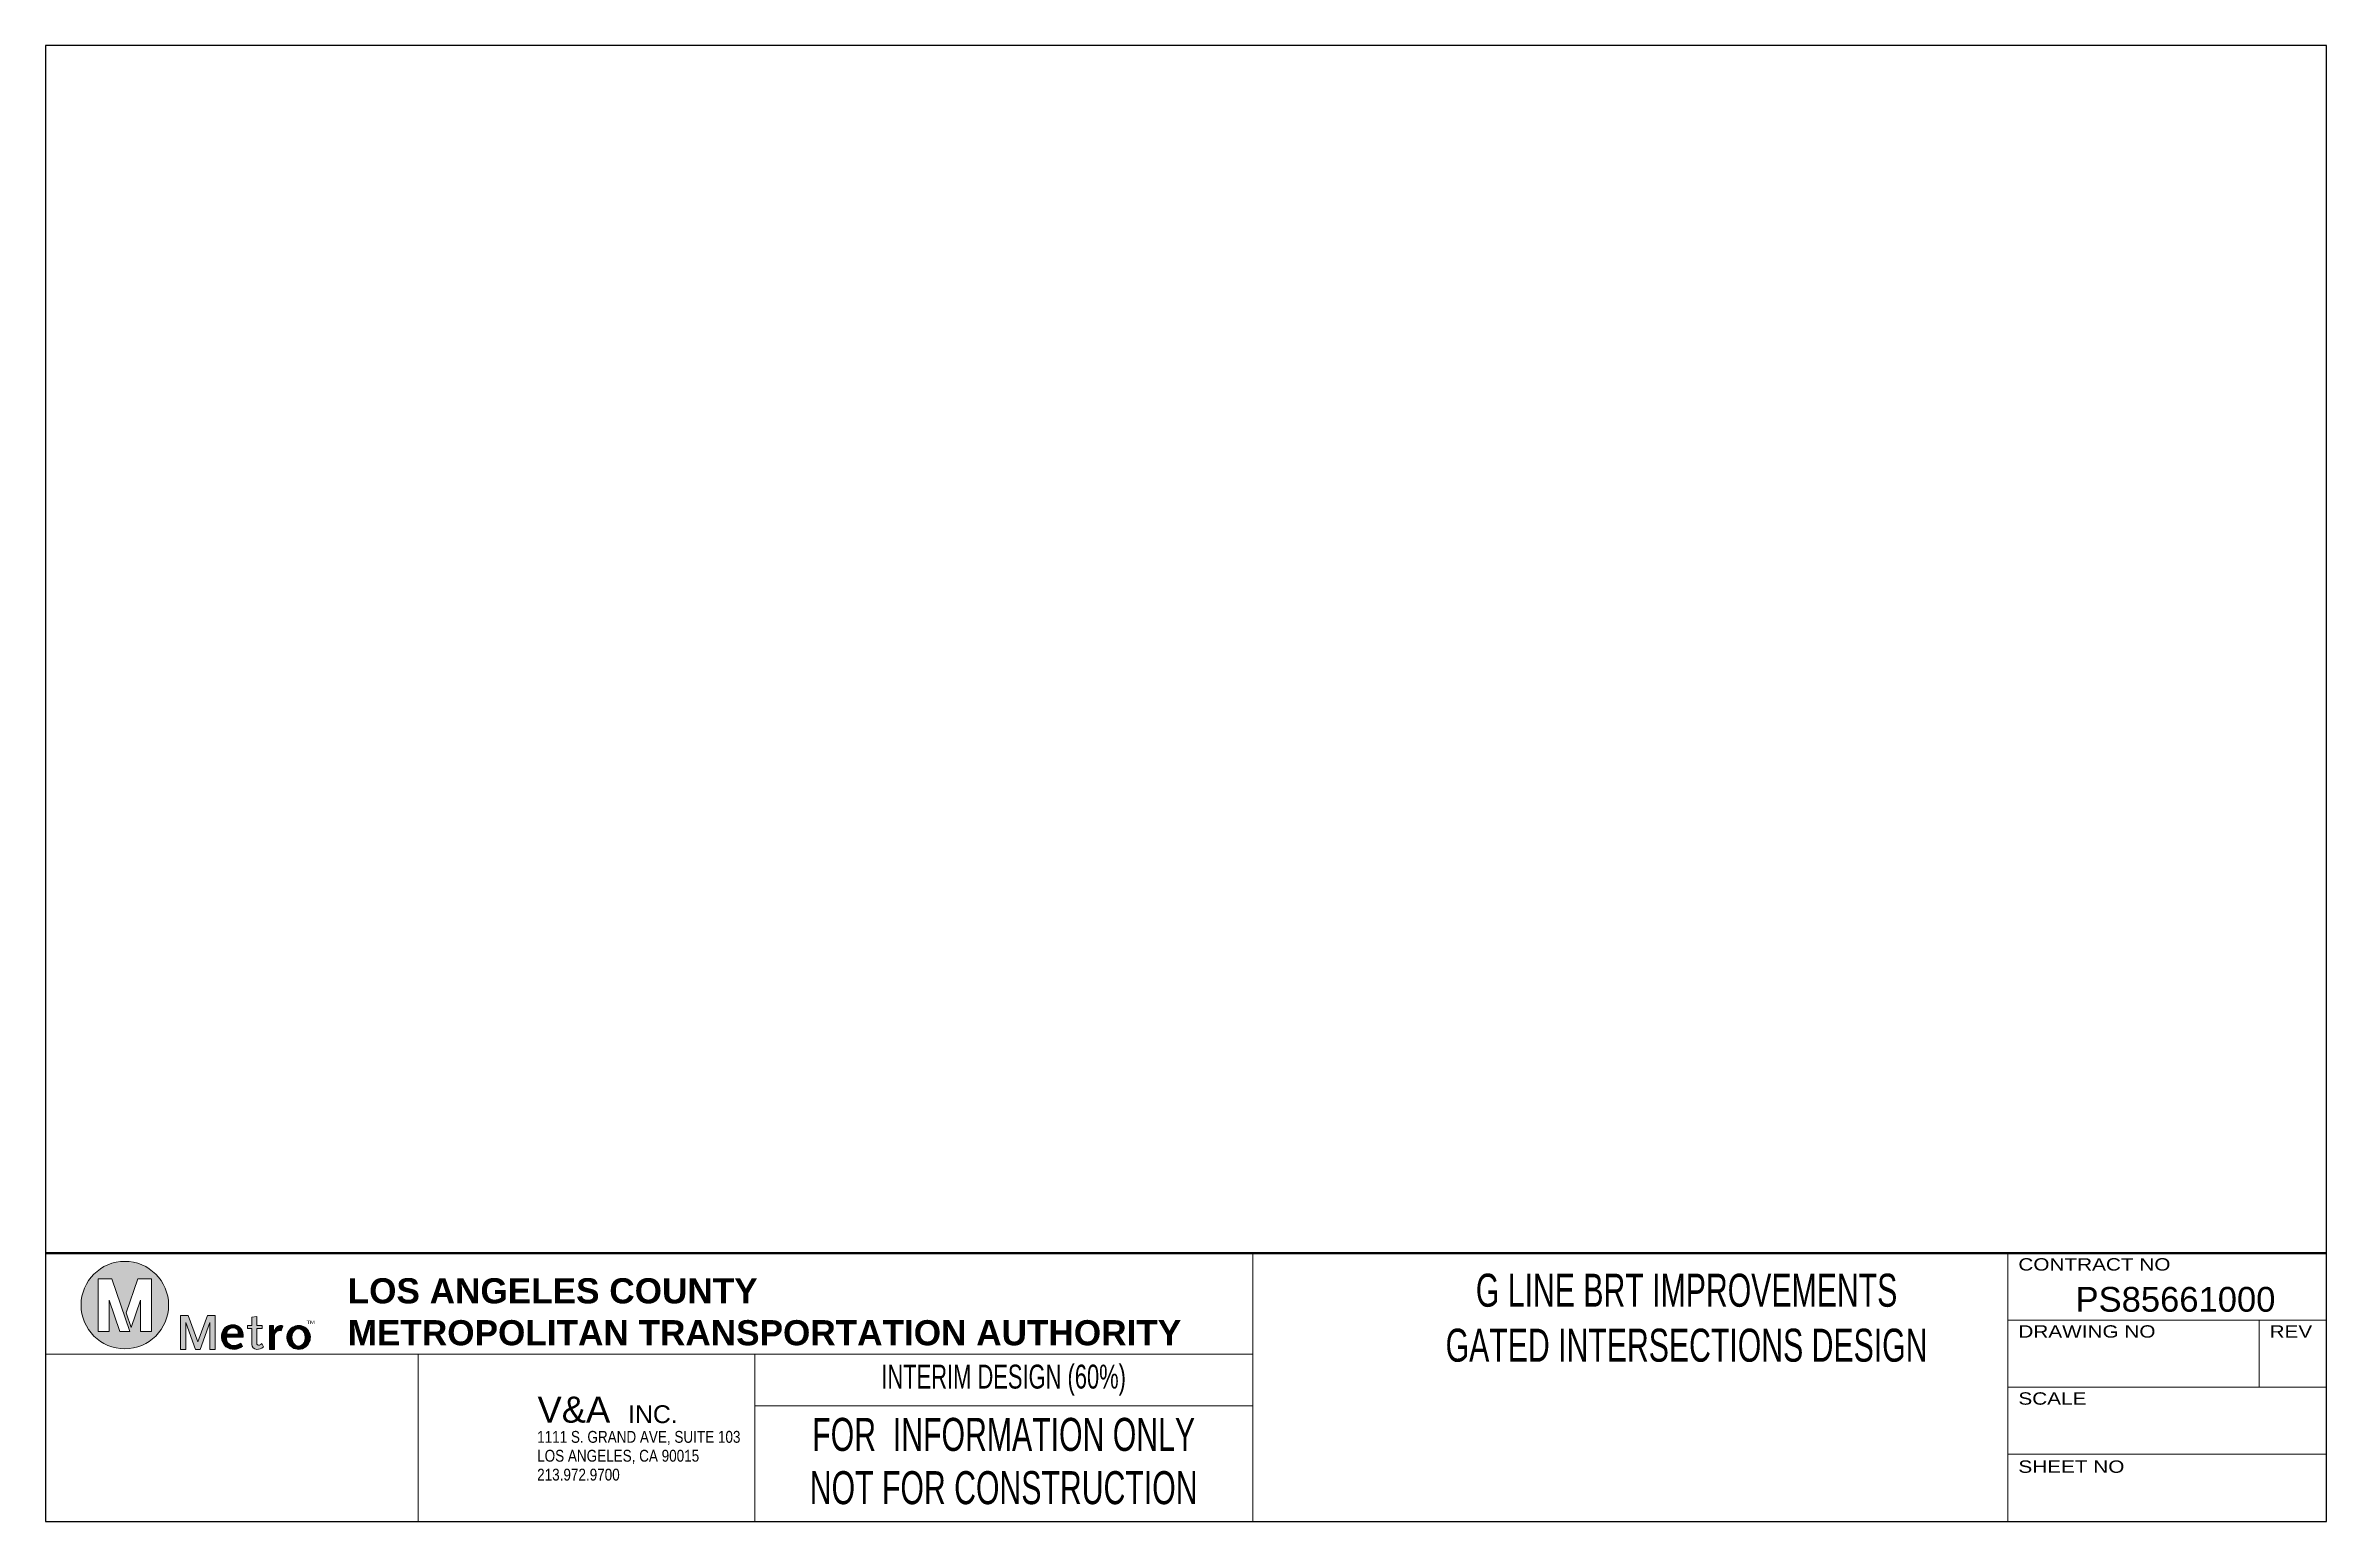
# Model space of a CAD drawing. Header units: feet. Extents: x 0 to 17, y 0 to 11.
import ezdxf

# ---------------------------------------------------------------- set-up
doc = ezdxf.new("R2010")
doc.units = ezdxf.units.FT
doc.header["$MEASUREMENT"] = 0
for name, color, linetype in [('C-SHBD-FRAME', 7, 'Continuous'), ('C-XREF-IMAGE', 255, 'Continuous'), ('S-ANNO-TITL', 4, 'Continuous')]:
    doc.layers.add(name, color=color, linetype=linetype)
for name, color, linetype, lineweight in [('G-ANNO-FOR INFO', 255, 'Continuous', 0), ('G-ANNO-PROGRESS SUBMITTAL', 255, 'Continuous', 0), ('G-ANNO-TEXT', 3, 'Continuous', 9), ('G-ANNO-TTLB-LACMTA', 7, 'Continuous', 30), ('G-ANNO-TTLB-MED', 5, 'Continuous', 50), ('G-ANNO-TTLB-THIN', 3, 'Continuous', 9)]:
    doc.layers.add(name, color=color, linetype=linetype, lineweight=lineweight)
doc.styles.add('ARIAL', font='arial.ttf', dxfattribs={"width": 1.2, "height": 0.125})
doc.styles.add('Arial Narrow', font='ARIALN.TTF', dxfattribs={"width": 0.8, "height": 0.2458206686930091})
doc.styles.add('Arial_5', font='arial.ttf', dxfattribs={"height": 0.1844124251497006})
doc.styles.add('LACMTA', font='arialbd.ttf', dxfattribs={"height": 0.1875})
doc.styles.add('VA_LOGO', font='ERASMD.TTF')

msp = doc.modelspace()

# ---------------------------------------------------------------- hatches: boundary and pattern name
at = {"layer": 'G-ANNO-TTLB-LACMTA', "lineweight": 13}
h = msp.add_hatch(color=3, dxfattribs=at)
edge = h.paths.add_edge_path()
edge.add_arc((0.5905170913853865, 1.611980795735386), 0.3259996875, 0, 360)
h.paths.add_polyline_path([(0.600682439796433, 1.555528179187208), (0.686477229249256, 1.807245787962931), (0.789005307497959, 1.807245787962931), (0.789005307497959, 1.415582874870468), (0.7073943353977192, 1.415582874870468), (0.7073943353977192, 1.648374164249362), (0.6382156929141551, 1.44540749721314)], flags=16)
h.paths.add_polyline_path([(0.6280503445031052, 1.415582874870468), (0.4945569535215206, 1.807245787962931), (0.3920288752728176, 1.807245787962931), (0.3920288752728176, 1.415582874870468), (0.4736398473730574, 1.415582874870468), (0.4736398473730574, 1.64837416424936), (0.552983838267668, 1.415582874870468)], flags=16)
msp.add_hatch(color=3, dxfattribs=at).paths.add_polyline_path([(1.264349607078678, 1.282119543450051), (1.22426129660084, 1.282119543450051), (1.22426129660084, 1.481962424109496), (1.152220708190598, 1.282119543450051), (1.116957264622659, 1.282119543450051), (1.044916676212416, 1.481962424109495), (1.044916676212416, 1.282119543450051), (1.004828365734578, 1.282119543450051), (1.004828365734578, 1.535495062930203), (1.063494371584191, 1.535495062930203), (1.13458898640663, 1.338276343052695), (1.205683601229065, 1.535495062930203), (1.264349607078682, 1.535495062930203)])
h = msp.add_hatch(color=3, dxfattribs=at)
edge = h.paths.add_edge_path()
edge.add_arc((1.40563637804631, 1.374662900276564), 0.09590633889021088, 136.0088957910434, 229.8819153267763, ccw=False)
edge.add_arc((1.3945525123147, 1.386257290194165), 0.07988182309794742, 40.3116857952387, 136.4703080583373, ccw=False)
edge.add_arc((1.408582063706461, 1.396116166890187), 0.06282496174916564, -2.050605818895974, 41.73326054052012, ccw=False)
edge.add_line((1.471366793144149, 1.393868152606217), (1.471366793144149, 1.372350513701336))
edge.add_line((1.471366793144149, 1.372350513701335), (1.348954953277005, 1.372350513701335))
edge.add_arc((1.400128955652136, 1.363132149897382), 0.05199766100808809, 169.7883879955843, 266.4936213096823)
edge.add_arc((1.401898484868319, 1.398629215836669), 0.08753743593026325, 266.7585571222698, 307.250638514972)
edge.add_line((1.454885145089072, 1.328949832028441), (1.468130915103341, 1.305168180475312))
edge.add_arc((1.40347489160628, 1.384330382164962), 0.1022108387149117, 234.3048536485185, 309.2403595004788, ccw=False)
edge = h.paths.add_edge_path(flags=16)
edge.add_line((1.434317682648231, 1.394116520720366), (1.347677064270975, 1.394116520720366))
edge.add_arc((1.399295326165458, 1.390989303604083), 0.05171290407528009, 96.2780746675378, 176.5330562655672, ccw=False)
edge.add_arc((1.397548404812316, 1.404409751089269), 0.03818285458162744, -15.639114553445381, 95.87462099669477, ccw=False)
h = msp.add_hatch(color=3, dxfattribs=at)
edge = h.paths.add_edge_path()
edge.add_arc((1.573398626610871, 1.363381739237158), 0.08127133125493245, 269.2856694064697, 308.5068122958479)
edge.add_line((1.62399878177601, 1.299784148235509), (1.612210425975356, 1.324735486130729))
edge.add_arc((1.568129538665225, 1.382425424438758), 0.07260339942476872, 290.45233994683036, 307.38344864115703, ccw=False)
edge.add_arc((1.587480571245536, 1.327531742460283), 0.01444646854223123, 173.6797976673614, 294.6211526521646, ccw=False)
edge.add_line((1.573121905425893, 1.329122078657884), (1.573121905425893, 1.437842569150684))
edge.add_line((1.573121905425893, 1.437842569150686), (1.614424916699242, 1.437842569150686))
edge.add_line((1.614424916699235, 1.437842569150686), (1.614424916699235, 1.460419537369726))
edge.add_line((1.614424916699235, 1.460419537369726), (1.573121905425886, 1.460419537369726))
edge.add_line((1.573121905425893, 1.460419537369726), (1.573121905425893, 1.526952904071945))
edge.add_line((1.573121905425893, 1.526952904071943), (1.535901911226734, 1.521632679818236))
edge.add_line((1.53590191122673, 1.521632679818236), (1.53590191122673, 1.460419537369726))
edge.add_line((1.53590191122673, 1.460419537369726), (1.505613848295795, 1.460419537369726))
edge.add_line((1.505613848295791, 1.460419537369726), (1.505613848295791, 1.437842569150686))
edge.add_line((1.505613848295791, 1.437842569150686), (1.535901911226727, 1.437842569150686))
edge.add_line((1.53590191122673, 1.437842569150686), (1.53590191122673, 1.319459742515644))
edge.add_arc((1.575731519089423, 1.321879206693704), 0.03990302581765905, 183.4761816946677, 265.189753515322)
h = msp.add_hatch(color=3, dxfattribs=at)
edge = h.paths.add_edge_path()
edge.add_line((1.769123494178714, 1.456016223795152), (1.756500086838059, 1.420292783147071))
edge.add_arc((1.746580577109558, 1.389433933708553), 0.03241396708092, 72.18011175742214, 94.05987440657822)
edge.add_arc((1.745430053934019, 1.381138048429114), 0.04064462585096146, 91.61337650829174, 182.1627586223758)
edge.add_line((1.704814381005431, 1.3796041895299), (1.704814381005431, 1.28211954345005))
edge.add_line((1.704814381005431, 1.282119543450051), (1.667594386806275, 1.282119543450051))
edge.add_line((1.667594386806279, 1.282119543450051), (1.667594386806279, 1.460419537369725))
edge.add_line((1.667594386806272, 1.460419537369726), (1.698011080830653, 1.460419537369726))
edge.add_line((1.698011080830657, 1.460419537369726), (1.698011080830657, 1.430537044902759))
edge.add_arc((1.703104825947843, 1.430537044902759), 0.0050937451171875, 180.0000000000004, 332.2118571423738)
edge.add_arc((1.770355899279583, 1.395097360494093), 0.07092387188871287, 116.83061440664389, 152.2118571423722, ccw=False)
edge.add_arc((1.751051209092765, 1.422357423218533), 0.03820369542968843, 61.76749262391712, 109.4275559366668, ccw=False)
h = msp.add_hatch(color=3, dxfattribs=at)
edge = h.paths.add_edge_path()
edge.add_spline(control_points=[(1.885576251045027, 1.28211954345005), (1.904647477245067, 1.28211954345005), (1.92366504023904, 1.288599695427999), (1.964575076649261, 1.320062068959467), (1.978008785225814, 1.355011940975173), (1.966454531395232, 1.419394579628542), (1.941751181356889, 1.447312004317374), (1.879889683764201, 1.46604599487682), (1.844134323906385, 1.456459231914855), (1.799544957036137, 1.409131752613172), (1.791767144743183, 1.372458995639012), (1.813273880111336, 1.310756992343435), (1.842032152209331, 1.287169691585622), (1.877860865436254, 1.282376464153835), (1.881718549041096, 1.28211954345005), (1.885576251045027, 1.28211954345005)], knot_values=[0, 0, 0, 0, 0.6500468394135597, 0.6500468394135597, 1.750376412764625, 1.750376412764625, 2.85070598611569, 2.85070598611569, 3.951035559466755, 3.951035559466755, 5.05136513281782, 5.05136513281782, 6.151694706168886, 6.151694706168886, 6.283185307179586, 6.283185307179586, 6.283185307179586, 6.283185307179586], degree=3, periodic=0)
edge = h.paths.add_edge_path(flags=16)
edge.add_spline(control_points=[(1.885576251045027, 1.306321173340687), (1.897479029876511, 1.306321173340687), (1.909180337438187, 1.312118277001055), (1.937129821745344, 1.343321660773134), (1.940405745265782, 1.38383007790879), (1.914835162445797, 1.428808142606471), (1.895189961717193, 1.439456592407376), (1.858516290398939, 1.430979026163504), (1.84342150063317, 1.412836056007818), (1.832853909036466, 1.368625811652437), (1.837301254552113, 1.3430620406118), (1.858775949293072, 1.313912226600915), (1.872006351109256, 1.306321173340687), (1.885576251045027, 1.306321173340687)], knot_values=[0, 0, 0, 0, 0.6940538175828889, 0.6940538175828889, 2.222375737349917, 2.222375737349917, 3.312224247595298, 3.312224247595298, 4.40207275784068, 4.40207275784068, 5.491921268086061, 5.491921268086061, 6.283185307179586, 6.283185307179586, 6.283185307179586, 6.283185307179586], degree=3, periodic=0)

# ---------------------------------------------------------------- linework, layer by layer
at = {"layer": 'C-XREF-IMAGE'}
msp.add_lwpolyline([(0, 0), (17, 0), (17, 11), (0, 11)], close=True, dxfattribs=at)
at = {"layer": 'G-ANNO-TTLB-LACMTA', "color": 3, "lineweight": 13}
for p, q in [((0.6280503445031087, 1.415582874870468), (0.4945569535215206, 1.807245787962932)), ((0.600682439796433, 1.555528179187208), (0.686477229249256, 1.807245787962932)), ((0.686477229249256, 1.807245787962932), (0.789005307497959, 1.807245787962932)), ((0.789005307497959, 1.807245787962932), (0.789005307497959, 1.415582874870468)), ((0.6382156929141551, 1.445407497213142), (0.600682439796433, 1.555528179187208)), ((0.7073943353977192, 1.648374164249362), (0.6382156929141551, 1.445407497213142)), ((0.7073943353977192, 1.415582874870468), (0.7073943353977192, 1.648374164249363)), ((0.7073943353977192, 1.415582874870468), (0.7073943353977192, 1.648374164249362)), ((0.789005307497959, 1.415582874870468), (0.7073943353977192, 1.415582874870468))]:
    msp.add_line(p, q, dxfattribs=at)
for points in [[(0.6280503445031052, 1.415582874870468), (0.4945569535215206, 1.807245787962932), (0.3920288752728176, 1.807245787962932), (0.3920288752728176, 1.415582874870468), (0.4736398473730574, 1.415582874870468), (0.4736398473730574, 1.64837416424936), (0.552983838267668, 1.415582874870468)], [(1.264349607078678, 1.282119543450051), (1.22426129660084, 1.282119543450051), (1.22426129660084, 1.481962424109496), (1.152220708190598, 1.282119543450051), (1.116957264622659, 1.282119543450051), (1.044916676212416, 1.481962424109496), (1.044916676212416, 1.282119543450051), (1.004828365734578, 1.282119543450051), (1.004828365734578, 1.535495062930205), (1.063494371584191, 1.535495062930205), (1.13458898640663, 1.338276343052695), (1.205683601229065, 1.535495062930205), (1.264349607078682, 1.535495062930205)]]:
    msp.add_lwpolyline(points, close=True, dxfattribs=at)
for points in [[(1.343837686607774, 1.301321591481252, -0.434153725796319), (1.336636788399574, 1.44127432923516, -0.4460582592690793), (1.455465309920321, 1.43793646152371, -0.1934017949734126), (1.471366793144149, 1.393868152606218), (1.471366793144149, 1.372350513701335), (1.348954953277005, 1.372350513701335, 0.4489208975020162), (1.396948796350131, 1.311231828731458, 0.1785416889475329), (1.454885145089072, 1.328949832028441), (1.468130915103345, 1.305168180475312, -0.3391404535135107)], [(1.434317682648231, 1.394116520720366), (1.347677064270979, 1.394116520720366, -0.3652306988881988), (1.393640316108723, 1.442392078910066, -0.5289909211085217)], [(1.572385408973734, 1.282116724169365, 0.1728249999636838), (1.62399878177601, 1.299784148235509), (1.612210425975352, 1.324735486130729, -0.07401058845092019), (1.593499207522626, 1.314398712699192, -0.5828398996368368), (1.573121905425893, 1.329122078657886), (1.573121905425893, 1.437842569150686), (1.614424916699235, 1.437842569150686), (1.614424916699235, 1.460419537369726), (1.573121905425893, 1.460419537369726), (1.573121905425893, 1.526952904071945), (1.53590191122673, 1.521632679818236), (1.53590191122673, 1.460419537369726), (1.505613848295791, 1.460419537369726), (1.505613848295791, 1.437842569150686), (1.53590191122673, 1.437842569150686), (1.53590191122673, 1.319459742515644, 0.3724608590999807)], [(1.769123494178714, 1.456016223795152), (1.756500086838059, 1.420292783147072, 0.09575957629166731), (1.744285704044124, 1.421766561494376, 0.4170247735392847), (1.704814381005431, 1.3796041895299), (1.704814381005431, 1.282119543450051), (1.667594386806279, 1.282119543450051), (1.667594386806272, 1.460419537369726), (1.698011080830657, 1.460419537369726), (1.698011080830657, 1.430537044902759, 0.7827753651791959), (1.707611147507262, 1.428162322745956, -0.1556180515251592), (1.73834409730301, 1.458385907150653, -0.2110067816995269)]]:
    msp.add_lwpolyline(points, format="xyb", close=True, dxfattribs=at)
msp.add_circle((0.5905170913853865, 1.611980795735386), 0.3259996875, dxfattribs=at)
for points, knots in [([(1.885576251045027, 1.282119543450051), (1.904647477245067, 1.282119543450051), (1.92366504023904, 1.288599695427999), (1.964575076649261, 1.320062068959469), (1.978008785225814, 1.355011940975173), (1.966454531395232, 1.419394579628543), (1.941751181356889, 1.447312004317374), (1.879889683764201, 1.46604599487682), (1.844134323906385, 1.456459231914855), (1.799544957036137, 1.409131752613172), (1.791767144743183, 1.372458995639013), (1.813273880111336, 1.310756992343435), (1.842032152209331, 1.287169691585622), (1.877860865436254, 1.282376464153835), (1.881718549041096, 1.282119543450051), (1.885576251045027, 1.282119543450051)], [0, 0, 0, 0, 0.6500468394135597, 0.6500468394135597, 1.750376412764625, 1.750376412764625, 2.85070598611569, 2.85070598611569, 3.951035559466755, 3.951035559466755, 5.05136513281782, 5.05136513281782, 6.151694706168886, 6.151694706168886, 6.283185307179586, 6.283185307179586, 6.283185307179586, 6.283185307179586]), ([(1.885576251045027, 1.306321173340687), (1.897479029876511, 1.306321173340687), (1.909180337438187, 1.312118277001055), (1.937129821745344, 1.343321660773135), (1.940405745265782, 1.38383007790879), (1.914835162445797, 1.428808142606471), (1.895189961717193, 1.439456592407376), (1.858516290398939, 1.430979026163504), (1.84342150063317, 1.412836056007818), (1.832853909036466, 1.368625811652437), (1.837301254552113, 1.3430620406118), (1.858775949293072, 1.313912226600915), (1.872006351109256, 1.306321173340687), (1.885576251045027, 1.306321173340687)], [0, 0, 0, 0, 0.6940538175828889, 0.6940538175828889, 2.222375737349917, 2.222375737349917, 3.312224247595298, 3.312224247595298, 4.40207275784068, 4.40207275784068, 5.491921268086061, 5.491921268086061, 6.283185307179586, 6.283185307179586, 6.283185307179586, 6.283185307179586])]:
    msp.add_open_spline(points, degree=3, knots=knots, dxfattribs=at)
at = {"layer": 'G-ANNO-TTLB-MED'}
msp.add_line((17.00000214159585, 1.999547704701855), (3.552713678800501e-15, 1.999547704701855), dxfattribs=at)
at = {"layer": 'G-ANNO-TTLB-THIN'}
for p, q in [((3.552713678800501e-15, -0.0002022952571661962), (3.552713678800501e-15, 1.999547704701855)), ((3.552713678800501e-15, 1.999547704701855), (3.552713678800501e-15, -0.0002022952571661962)), ((8.999000000000006, 1.999547704701855), (8.999000000000006, -0.0002022952571661962)), ((14.6253760706896, 1.999547704701855), (14.6253760706896, -0.0002022952571661962)), ((17.00000107068959, 1.499547704701857), (14.6253760706896, 1.499547704701857)), ((16.5001260706896, 1.499547704701857), (16.5001260706896, 0.9996727047223452)), ((8.999000000000006, 1.245094008503523), (3.552713678800501e-15, 1.245094008503523)), ((2.777254232195521, 1.245094008503523), (2.777254232195521, -0.0002022952571661962)), ((5.285494896055475, 1.245094008503523), (5.285494896055475, -0.0002022952571661962)), ((8.999000000000006, 0.8608297464771429), (5.285494896055472, 0.8608297464771429)), ((17.00000107068959, 0.9996727047223452), (14.6253760706896, 0.9996727047223452)), ((17.00000107068959, 0.4996727046313948), (14.6253760706896, 0.4996727046313948))]:
    msp.add_line(p, q, dxfattribs=at)

# ---------------------------------------------------------------- texts
at = {"layer": 'C-SHBD-FRAME', "style": 'VA_LOGO'}
for s, height, width, p in [('V&A', 0.1947029817499121, 1.04, (3.666578772509855, 0.7356598866245266)), ('INC.', 0.1327520330113037, 1.04, (4.342148725856767, 0.7324096684522178)), ('1111 S. GRAND AVE, SUITE 103', 0.08850135534086914, 0.85, (3.66376285229509, 0.585607126170076)), ('LOS ANGELES, CA 90015', 0.08850135534086914, 0.85, (3.66376285229509, 0.4448375844527389)), ('213.972.9700', 0.08850135534086914, 0.85, (3.66376285229509, 0.3040680427354031))]:
    msp.add_text(s, height=height, dxfattribs=dict(at, width=width)).set_placement(p)
at = {"layer": 'G-ANNO-FOR INFO', "color": 7, "insert": (7.140817213401004, 1.167950775129093), "char_height": 0.2458206686930091, "width": 5.900999999999999, "attachment_point": 2, "line_spacing_factor": 0.9685729005667182, "style": 'Arial Narrow'}
msp.add_mtext('\\PFOR  INFORMATION ONLY\\PNOT FOR CONSTRUCTION', dxfattribs=at)
at = {"layer": 'G-ANNO-PROGRESS SUBMITTAL', "color": 7, "insert": (7.140817213401004, 1.167950775129093), "char_height": 0.178125, "width": 5.605949999999999, "attachment_point": 2, "line_spacing_factor": 0.9685729005667182, "style": 'Arial Narrow'}
msp.add_mtext('INTERIM DESIGN (60%) ', dxfattribs=at)
at = {"layer": 'G-ANNO-TEXT', "color": 7, "line_spacing_factor": 0.9385317878468563}
for s, insert, char_height, width, attachment_point, style in [('CONTRACT NO', (14.7042510712782, 1.961703215514085), 0.09220621257485029, 1.121625, 1, 'ARIAL'), ('PS85661000', (15.87519324593071, 1.747241585776346), 0.1844124251497006, 0.9044999999999996, 2, 'Arial_5'), ('DRAWING NO', (14.70450107085351, 1.461578215493595), 0.09220621257485029, 1.011375, 1, 'ARIAL'), ('REV', (16.57637607061509, 1.461703215514084), 0.09220621257485029, 0.3149999999999999, 1, 'ARIAL'), ('SCALE', (14.70437607060019, 0.9618282155345751), 0.09220621257485029, 0.502875, 1, 'ARIAL'), ('SHEET NO', (14.70437607060019, 0.4540157154436252), 0.09220621257485029, 0.7829999999999999, 1, 'ARIAL')]:
    msp.add_mtext(s, dxfattribs=dict(at, insert=insert, char_height=char_height, width=width, attachment_point=attachment_point, style=style))
at = {"layer": 'G-ANNO-TTLB-LACMTA', "insert": (2.251536247792462, 1.812300016251819), "char_height": 0.1875000000000001, "width": 137.9893470793866, "attachment_point": 1, "style": 'LACMTA'}
msp.add_mtext('\\fArial|b1|i0|c00|p39;\\T1.000;LOS ANGELES COUNTY\\PMETROPOLITAN TRANSPORTATION AUTHORITY', dxfattribs=at)
at = {"layer": 'G-ANNO-TTLB-LACMTA', "color": 3, "lineweight": 13, "insert": (1.94470835038128, 1.496788642357404), "char_height": 0.0254687255859375, "width": 0.04123507952008865, "attachment_point": 1, "style": 'ARIAL'}
msp.add_mtext('{\\W1.2;TM}', dxfattribs=at)
at = {"layer": 'S-ANNO-TITL', "insert": (12.23103902009144, 1.845720876402001), "char_height": 0.2458206686930091, "width": 3.878577290934951, "attachment_point": 2, "style": 'Arial Narrow'}
msp.add_mtext('G LINE BRT IMPROVEMENTS\\PGATED INTERSECTIONS DESIGN', dxfattribs=at)

doc.saveas('drawing.dxf')
